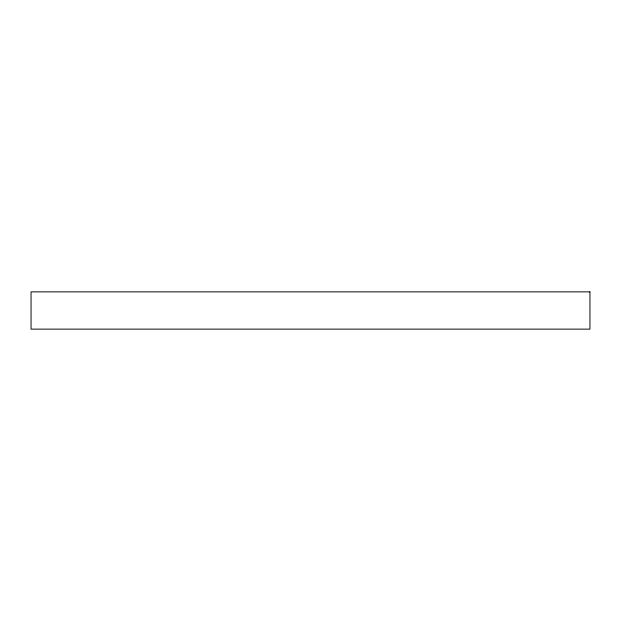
<?xml version="1.0" encoding="UTF-8"?>
<svg xmlns="http://www.w3.org/2000/svg" width="621" height="621" viewBox="0 0 621 621"><rect width="100%" height="100%" fill="white"/><g stroke="black" fill="none" stroke-linecap="round" stroke-linejoin="round"><path stroke-width="0.93" d="M589.95 291.87L31.05 291.87L31.05 329.13L589.95 329.13L589.95 291.87"/></g></svg>
